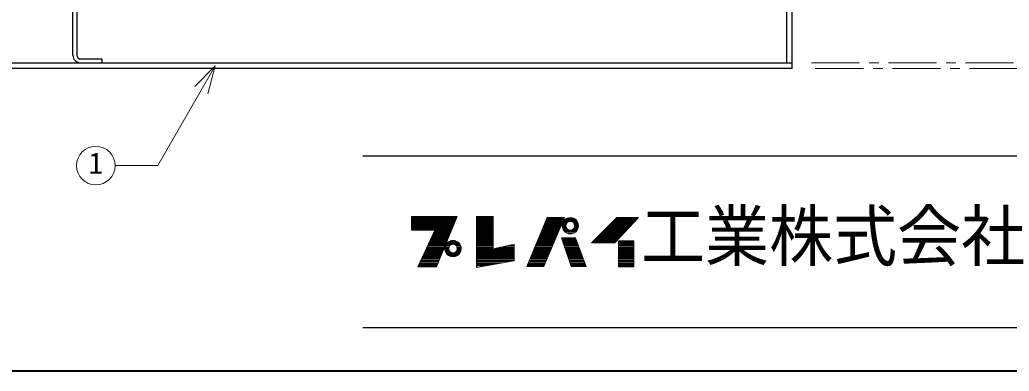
# Model space of a CAD drawing. Units: millimetres at full size, sheet at 1:5; details may follow other scales. Extents: x -1062 to 963, y -702 to 703.
# Drawn here: x -228 to 286, y -702 to -520 of the extents above; entities that cross this region are included whole.
import ezdxf
from ezdxf.enums import TextEntityAlignment as Align

# ---------------------------------------------------------------- set-up
doc = ezdxf.new("R2010")
doc.units = ezdxf.units.MM
doc.header["$LTSCALE"] = 5
doc.linetypes.add('CHAIN1', pattern=[8, 5, -1, 1, -1])
doc.layers.add('0-A', color=4, linetype='Continuous', lineweight=9)
doc.styles.add('ＭＳ ゴシック', font='')
doc.styles.get('ＭＳ ゴシック').set_extended_font_data('MS Gothic')

msp = doc.modelspace()

# ---------------------------------------------------------------- linework, layer by layer
at = {"layer": '0-A', "color": 5, "lineweight": 25}
for p, q in [((170.102, -419.991), (170.102, -542.491)), ((173.102, -545.491), (173.102, -419.991)), ((-200.398, -538.491), (-200.398, -512.491)), ((-198.398, -512.491), (-198.398, -538.491)), ((-432.898, -542.491), (173.102, -542.491)), ((173.102, -545.491), (-432.898, -545.491))]:
    msp.add_line(p, q, dxfattribs=at)
at = {"layer": '0-A', "color": 7, "lineweight": 18}
for p, q in [((-126.546, -544.084), (-156.412, -595.815)), ((-126.546, -544.084), (-137.152, -554.691)), ((-126.546, -544.084), (-130.428, -558.573)), ((-156.412, -595.815), (-178.549, -595.815)), ((-24.684, -622.59), (-0.979, -622.59)), ((-24.684, -622.8), (-1.066, -622.8)), ((-24.684, -623.115), (-1.196, -623.115)), ((-24.684, -623.43), (-1.327, -623.43)), ((-24.684, -623.745), (-1.457, -623.745)), ((-24.684, -624.165), (-1.631, -624.165)), ((-1.761, -624.48), (-24.684, -624.48)), ((-24.684, -624.795), (-1.891, -624.795)), ((-24.684, -625.11), (-2.022, -625.11)), ((-24.684, -625.425), (-2.152, -625.425)), ((-24.684, -625.74), (-2.282, -625.74)), ((-24.684, -625.95), (-2.369, -625.95)), ((-24.684, -626.37), (-2.543, -626.37)), ((-24.684, -626.685), (-2.673, -626.685)), ((-11.664, -648.42), (-0.849, -622.275)), ((9.126, -622.17), (9.126, -648.735)), ((17.841, -622.17), (9.126, -622.17)), ((9.126, -622.59), (17.841, -622.59)), ((9.126, -622.8), (17.841, -622.8)), ((9.126, -623.115), (17.841, -623.115)), ((9.126, -623.43), (17.841, -623.43)), ((9.126, -623.745), (17.841, -623.745)), ((9.126, -624.165), (17.841, -624.165)), ((9.126, -624.48), (17.841, -624.48)), ((9.126, -624.795), (17.841, -624.795)), ((9.126, -625.11), (17.841, -625.11)), ((9.126, -625.425), (17.841, -625.425)), ((9.126, -625.74), (17.841, -625.74)), ((9.126, -625.95), (17.841, -625.95)), ((9.126, -626.37), (17.841, -626.37)), ((9.126, -626.685), (17.841, -626.685)), ((45.771, -622.695), (35.271, -648.21)), ((44.129, -626.685), (53.143, -626.685)), ((44.196, -648.21), (54.801, -622.695)), ((44.259, -626.37), (53.274, -626.37)), ((44.432, -625.95), (53.448, -625.95)), ((44.518, -625.74), (53.536, -625.74)), ((44.648, -625.425), (53.666, -625.425)), ((44.777, -625.11), (53.797, -625.11)), ((44.907, -624.795), (53.928, -624.795)), ((45.037, -624.48), (54.059, -624.48)), ((45.166, -624.165), (54.19, -624.165)), ((45.339, -623.745), (54.365, -623.745)), ((45.469, -623.43), (54.486, -623.43)), ((45.598, -623.115), (54.627, -623.115)), ((45.771, -622.695), (54.801, -622.695)), ((53.617, -626.58), (55.636, -626.58)), ((53.703, -626.055), (55.804, -626.055)), ((53.899, -625.425), (56.239, -625.425)), ((54.093, -625.005), (56.806, -625.005)), ((54.424, -624.48), (61.268, -624.48)), ((54.777, -624.06), (60.915, -624.06)), ((55.385, -623.535), (60.307, -623.535)), ((56.123, -623.115), (59.569, -623.115)), ((61.599, -625.005), (58.887, -625.005)), ((61.794, -625.425), (59.453, -625.425)), ((61.99, -626.055), (59.888, -626.055)), ((62.075, -626.58), (60.057, -626.58)), ((78.111, -626.685), (89.556, -626.685)), ((78.426, -626.37), (89.819, -626.37)), ((78.846, -625.95), (90.209, -625.95)), ((79.056, -625.74), (90.404, -625.74)), ((79.371, -625.425), (90.696, -625.425)), ((79.686, -625.11), (90.989, -625.11)), ((80.001, -624.795), (91.281, -624.795)), ((80.316, -624.48), (91.574, -624.48)), ((80.631, -624.165), (91.866, -624.165)), ((80.946, -635.925), (93.231, -622.695)), ((81.051, -623.745), (92.256, -623.745)), ((81.366, -623.43), (92.549, -623.43)), ((81.681, -623.115), (92.841, -623.115)), ((-24.684, -627), (-2.803, -627)), ((-24.684, -627.315), (-2.934, -627.315)), ((-24.684, -627.63), (-3.064, -627.63)), ((-24.684, -627.945), (-3.194, -627.945)), ((-24.684, -628.26), (-3.325, -628.26)), ((-24.684, -628.575), (-3.455, -628.575)), ((-24.684, -628.89), (-3.585, -628.89)), ((-12.504, -629.31), (-24.684, -629.31)), ((-21.324, -648.42), (-12.504, -629.31)), ((-4.714, -631.62), (-13.57, -631.62)), ((-4.497, -631.095), (-13.328, -631.095)), ((-4.367, -630.78), (-13.182, -630.78)), ((-4.193, -630.36), (-12.988, -630.36)), ((-4.063, -630.045), (-12.843, -630.045)), ((-3.889, -629.625), (-12.649, -629.625)), ((-3.759, -629.31), (-12.504, -629.31)), ((9.126, -627), (17.841, -627)), ((9.126, -627.315), (17.841, -627.315)), ((9.126, -627.63), (17.841, -627.63)), ((9.126, -627.945), (17.841, -627.945)), ((9.126, -628.26), (17.841, -628.26)), ((9.126, -628.575), (17.841, -628.575)), ((9.126, -628.89), (17.841, -628.89)), ((9.126, -629.31), (17.841, -629.31)), ((9.126, -629.625), (17.841, -629.625)), ((9.126, -630.045), (17.841, -630.045)), ((9.126, -630.36), (17.841, -630.36)), ((9.126, -630.78), (17.841, -630.78)), ((9.126, -631.095), (17.841, -631.095)), ((9.126, -631.62), (17.841, -631.62)), ((42.098, -631.62), (51.092, -631.62)), ((42.314, -631.095), (51.31, -631.095)), ((42.444, -630.78), (51.441, -630.78)), ((42.617, -630.36), (51.615, -630.36)), ((42.746, -630.045), (51.746, -630.045)), ((42.919, -629.625), (51.921, -629.625)), ((43.049, -629.31), (52.052, -629.31)), ((43.222, -628.89), (52.226, -628.89)), ((43.351, -628.575), (52.357, -628.575)), ((43.481, -628.26), (52.488, -628.26)), ((43.611, -627.945), (52.619, -627.945)), ((43.74, -627.63), (52.75, -627.63)), ((43.881, -627.315), (52.881, -627.315)), ((44, -627), (53.012, -627)), ((53.596, -627), (55.596, -627)), ((53.629, -627.525), (55.658, -627.525)), ((53.728, -628.05), (55.856, -628.05)), ((53.899, -628.575), (56.239, -628.575)), ((54.151, -629.1), (57.038, -629.1)), ((54.504, -629.625), (61.189, -629.625)), ((54.881, -630.045), (60.811, -630.045)), ((55.711, -630.675), (59.981, -630.675)), ((56.709, -631.095), (58.983, -631.095)), ((61.541, -629.1), (58.654, -629.1)), ((61.794, -628.575), (59.453, -628.575)), ((61.964, -628.05), (59.836, -628.05)), ((62.064, -627.525), (60.034, -627.525)), ((60.096, -627), (62.096, -627)), ((73.176, -631.62), (84.944, -631.62)), ((73.701, -631.095), (85.431, -631.095)), ((74.016, -630.78), (85.724, -630.78)), ((74.436, -630.36), (86.114, -630.36)), ((74.751, -630.045), (86.406, -630.045)), ((75.171, -629.625), (86.796, -629.625)), ((75.486, -629.31), (87.089, -629.31)), ((75.906, -628.89), (87.479, -628.89)), ((76.221, -628.575), (87.771, -628.575)), ((76.536, -628.26), (88.064, -628.26)), ((76.851, -627.945), (88.356, -627.945)), ((77.166, -627.63), (88.649, -627.63)), ((77.481, -627.315), (88.941, -627.315)), ((77.796, -627), (89.234, -627)), ((-6.843, -636.765), (-15.945, -636.765)), ((-6.669, -636.345), (-15.751, -636.345)), ((-6.452, -635.82), (-15.508, -635.82)), ((-15.315, -635.4), (-6.278, -635.4)), ((-6.061, -634.875), (-15.072, -634.875)), ((-5.844, -634.35), (-14.83, -634.35)), ((-5.67, -633.93), (-14.636, -633.93)), ((-14.394, -633.405), (-5.453, -633.405)), ((-5.279, -632.985), (-14.2, -632.985)), ((-5.105, -632.565), (-13.974, -632.565)), ((-13.764, -632.04), (-4.888, -632.04)), ((-6.749, -636.765), (-3.862, -636.765)), ((-6.476, -636.345), (0.368, -636.345)), ((-6.019, -635.82), (-0.089, -635.82)), ((-5.515, -635.4), (-0.593, -635.4)), ((-4.518, -634.875), (-1.59, -634.875)), ((0.641, -636.765), (-2.246, -636.765)), ((9.126, -632.04), (17.841, -632.04)), ((9.126, -632.565), (17.841, -632.565)), ((9.126, -632.985), (17.841, -632.985)), ((9.126, -633.405), (17.841, -633.405)), ((9.126, -633.93), (17.841, -633.93)), ((9.126, -634.35), (17.841, -634.35)), ((9.126, -634.875), (17.841, -634.875)), ((9.126, -635.4), (17.841, -635.4)), ((9.126, -635.82), (17.841, -635.82)), ((9.126, -636.345), (17.841, -636.345)), ((9.126, -636.765), (17.841, -636.765)), ((39.981, -636.765), (48.953, -636.765)), ((40.154, -636.345), (49.128, -636.345)), ((40.37, -635.82), (49.346, -635.82)), ((40.543, -635.4), (49.52, -635.4)), ((40.759, -634.875), (49.739, -634.875)), ((40.975, -634.35), (49.957, -634.35)), ((41.151, -633.93), (50.131, -633.93)), ((41.361, -633.405), (50.35, -633.405)), ((41.537, -632.985), (50.524, -632.985)), ((41.709, -632.565), (50.699, -632.565)), ((41.925, -632.04), (50.917, -632.04)), ((53.263, -633.405), (60.615, -633.405)), ((53.445, -633.93), (60.808, -633.93)), ((53.591, -634.35), (60.963, -634.35)), ((53.773, -634.875), (61.157, -634.875)), ((53.956, -635.4), (61.351, -635.4)), ((54.102, -635.82), (61.506, -635.82)), ((54.284, -636.345), (61.699, -636.345)), ((54.43, -636.765), (61.854, -636.765)), ((66.036, -648.105), (60.576, -633.3)), ((68.871, -635.925), (80.946, -635.925)), ((69.396, -635.4), (81.434, -635.4)), ((69.921, -634.875), (81.921, -634.875)), ((70.446, -634.35), (82.409, -634.35)), ((70.866, -633.93), (82.799, -633.93)), ((71.391, -633.405), (83.286, -633.405)), ((71.811, -632.985), (83.676, -632.985)), ((72.231, -632.565), (84.066, -632.565)), ((72.756, -632.04), (84.554, -632.04)), ((82.836, -635.4), (90.816, -635.4)), ((82.836, -635.82), (90.816, -635.82)), ((82.836, -636.345), (90.816, -636.345)), ((82.836, -636.765), (90.816, -636.765)), ((-8.971, -641.91), (-18.319, -641.91)), ((-8.797, -641.49), (-18.125, -641.49)), ((-8.58, -640.965), (-17.883, -640.965)), ((-8.363, -640.44), (-17.641, -640.44)), ((-8.102, -639.81), (-17.334, -639.81)), ((-7.929, -639.39), (-17.156, -639.39)), ((-7.711, -638.865), (-16.914, -638.865)), ((-16.72, -638.445), (-7.538, -638.445)), ((-7.32, -637.92), (-16.478, -637.92)), ((-7.06, -637.29), (-16.187, -637.29)), ((-7.304, -638.865), (-5.304, -638.865)), ((-7.283, -638.445), (-5.264, -638.445)), ((-7.271, -639.39), (-5.242, -639.39)), ((-7.197, -637.92), (-5.096, -637.92)), ((-7.197, -639.81), (-5.096, -639.81)), ((-7.001, -637.29), (-4.661, -637.29)), ((-7.001, -640.44), (-4.661, -640.44)), ((-6.749, -640.965), (-3.862, -640.965)), ((-6.396, -641.49), (0.289, -641.49)), ((-6.019, -641.91), (-0.089, -641.91)), ((0.641, -640.965), (-2.246, -640.965)), ((0.894, -637.29), (-1.447, -637.29)), ((0.894, -640.44), (-1.447, -640.44)), ((1.09, -637.92), (-1.012, -637.92)), ((1.09, -639.81), (-1.012, -639.81)), ((1.164, -639.39), (-0.866, -639.39)), ((1.175, -638.445), (-0.843, -638.445)), ((-0.804, -638.865), (1.196, -638.865)), ((9.126, -637.29), (17.841, -637.29)), ((9.126, -637.92), (17.841, -637.92)), ((9.126, -638.445), (17.841, -638.445)), ((9.126, -638.865), (17.841, -638.865)), ((9.126, -639.39), (28.656, -639.39)), ((9.126, -639.81), (28.656, -639.81)), ((9.126, -640.44), (28.656, -640.44)), ((9.126, -640.965), (28.656, -640.965)), ((9.126, -641.49), (28.656, -641.49)), ((9.126, -641.91), (28.656, -641.91)), ((28.656, -638.865), (18.782, -638.865)), ((28.656, -638.445), (20.662, -638.445)), ((28.656, -637.92), (23.014, -637.92)), ((28.656, -637.29), (25.835, -637.29)), ((37.864, -641.91), (46.815, -641.91)), ((38.037, -641.49), (46.989, -641.49)), ((38.253, -640.965), (47.207, -640.965)), ((38.469, -640.44), (47.426, -640.44)), ((38.728, -639.81), (47.688, -639.81)), ((38.901, -639.39), (47.862, -639.39)), ((39.117, -638.865), (48.081, -638.865)), ((39.29, -638.445), (48.255, -638.445)), ((39.506, -637.92), (48.473, -637.92)), ((39.765, -637.29), (48.735, -637.29)), ((54.613, -637.29), (62.048, -637.29)), ((54.832, -637.92), (62.28, -637.92)), ((55.014, -638.445), (62.474, -638.445)), ((55.16, -638.865), (62.628, -638.865)), ((55.343, -639.39), (62.822, -639.39)), ((55.488, -639.81), (62.977, -639.81)), ((55.707, -640.44), (63.209, -640.44)), ((55.89, -640.965), (63.403, -640.965)), ((56.061, -641.49), (63.597, -641.49)), ((56.218, -641.91), (63.751, -641.91)), ((82.836, -637.29), (90.816, -637.29)), ((82.836, -637.92), (90.816, -637.92)), ((82.836, -638.445), (90.816, -638.445)), ((82.836, -638.865), (90.816, -638.865)), ((82.836, -639.39), (90.816, -639.39)), ((82.836, -639.81), (90.816, -639.81)), ((82.836, -640.44), (90.816, -640.44)), ((82.836, -640.965), (90.816, -640.965)), ((82.836, -641.49), (90.816, -641.49)), ((82.836, -641.91), (90.816, -641.91)), ((-11.186, -647.265), (-20.791, -647.265)), ((-10.969, -646.74), (-20.548, -646.74)), ((-10.752, -646.215), (-20.306, -646.215)), ((-10.491, -645.585), (-20.015, -645.585)), ((-10.274, -645.06), (-19.773, -645.06)), ((-10.013, -644.43), (-19.482, -644.43)), ((-9.84, -644.01), (-19.288, -644.01)), ((-9.622, -643.485), (-19.046, -643.485)), ((-9.405, -642.96), (-18.804, -642.96)), ((-9.188, -642.435), (-18.562, -642.435)), ((-5.36, -642.435), (-0.748, -642.435)), ((-4.191, -642.96), (-1.917, -642.96)), ((9.126, -642.435), (28.656, -642.435)), ((9.126, -642.96), (28.656, -642.96)), ((9.126, -643.485), (28.656, -643.485)), ((9.126, -644.01), (28.656, -644.01)), ((9.126, -644.43), (28.656, -644.43)), ((9.126, -645.06), (28.656, -645.06)), ((9.126, -645.585), (26.359, -645.585)), ((9.126, -646.215), (22.912, -646.215)), ((9.126, -646.74), (20.04, -646.74)), ((9.126, -647.265), (17.168, -647.265)), ((35.66, -647.265), (44.589, -647.265)), ((35.876, -646.74), (44.807, -646.74)), ((36.092, -646.215), (45.025, -646.215)), ((36.351, -645.585), (45.287, -645.585)), ((36.567, -645.06), (45.505, -645.06)), ((36.827, -644.43), (45.767, -644.43)), ((37, -644.01), (45.942, -644.01)), ((37.216, -643.485), (46.16, -643.485)), ((37.432, -642.96), (46.378, -642.96)), ((37.648, -642.435), (46.596, -642.435)), ((56.401, -642.435), (63.945, -642.435)), ((56.583, -642.96), (64.139, -642.96)), ((56.766, -643.485), (64.332, -643.485)), ((56.948, -644.01), (64.526, -644.01)), ((57.094, -644.43), (64.681, -644.43)), ((57.313, -645.06), (64.913, -645.06)), ((57.531, -645.585), (65.107, -645.585)), ((57.714, -646.215), (65.339, -646.215)), ((57.897, -646.74), (65.533, -646.74)), ((58.079, -647.265), (65.726, -647.265)), ((82.836, -642.435), (90.816, -642.435)), ((82.836, -642.96), (90.816, -642.96)), ((82.836, -643.485), (90.816, -643.485)), ((82.836, -644.01), (90.816, -644.01)), ((82.836, -644.43), (90.816, -644.43)), ((82.836, -645.06), (90.816, -645.06)), ((82.836, -645.585), (90.816, -645.585)), ((82.836, -646.215), (90.816, -646.215)), ((82.836, -646.74), (90.816, -646.74)), ((82.836, -647.265), (90.816, -647.265)), ((-21.324, -648.42), (-11.664, -648.42)), ((-11.447, -647.895), (-21.082, -647.895)), ((9.126, -647.895), (13.721, -647.895)), ((44.196, -648.21), (35.271, -648.21)), ((35.401, -647.895), (44.327, -647.895)), ((58.298, -647.895), (65.959, -647.895)), ((58.371, -648.105), (66.036, -648.105)), ((82.836, -647.895), (90.816, -647.895))]:
    msp.add_line(p, q, dxfattribs=at)
at = {"layer": '0-A', "linetype": 'CHAIN1'}
for p, q in [((183.102, -542.491), (385.102, -542.491)), ((410.102, -545.491), (183.102, -545.491))]:
    msp.add_line(p, q, dxfattribs=at)
at = {"layer": '0-A', "color": 6, "lineweight": 25}
for p, q in [((-49.898, -590.705), (940.102, -590.705)), ((940.102, -679.991), (-49.898, -679.991))]:
    msp.add_line(p, q, dxfattribs=at)
at = {"layer": '0-A', "color": 1, "lineweight": 40}
msp.add_line((962.602, -702.491), (-1062.398, -702.491), dxfattribs=at)
at = {"layer": '0-A', "color": 5, "lineweight": 25}
msp.add_lwpolyline([(-196.398, -540.491), (-185.398, -540.491), (-185.398, -542.491)], dxfattribs=at)
at = {"layer": '0-A', "color": 7, "lineweight": 18}
for points in [[(-24.684, -629.31), (-24.684, -622.275), (-0.849, -622.275)], [(9.126, -648.735), (28.656, -645.165), (28.656, -636.66), (17.841, -639.075), (17.841, -622.17)], [(68.871, -635.925), (82.101, -622.695), (93.231, -622.695)], [(58.371, -648.105), (53.226, -633.3), (60.576, -633.3)]]:
    msp.add_lwpolyline(points, dxfattribs=at)
msp.add_lwpolyline([(82.836, -634.875), (82.836, -648.42), (90.816, -648.42), (90.816, -634.875)], close=True, dxfattribs=at)
for centre, radius in [((-188.549, -595.815), 10), ((57.846, -627), 4.25), ((57.846, -627), 2.25), ((-3.054, -638.865), 4.25), ((-3.054, -638.865), 2.25)]:
    msp.add_circle(centre, radius, dxfattribs=at)
at = {"layer": '0-A', "color": 5, "lineweight": 25}
for radius in [4, 2]:
    msp.add_arc((-196.398, -538.491), radius, 180, 270, dxfattribs=at)

# ---------------------------------------------------------------- texts
at = {"layer": '0-A', "color": 7, "style": 'ＭＳ ゴシック'}
msp.add_text('1', height=11, dxfattribs=at).set_placement((-192.299, -603.315), align=Align.BOTTOM_LEFT)
at = {"layer": '0-A', "color": 7, "style": 'ＭＳ ゴシック', "width": 0.95}
msp.add_text('工業株式会社', height=25.66, dxfattribs=at).set_placement((94.566, -652.848), align=Align.BOTTOM_LEFT)

doc.saveas('drawing.dxf')
